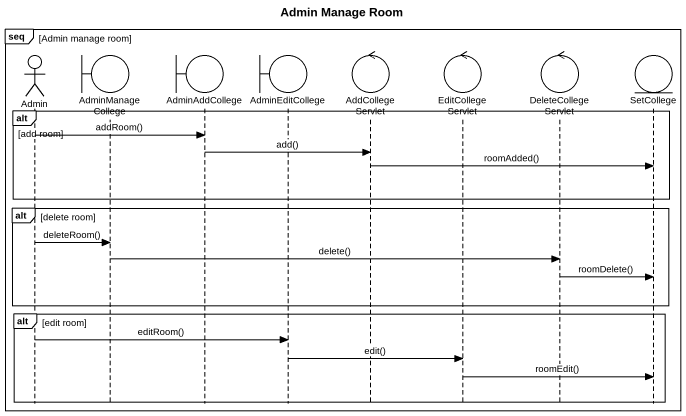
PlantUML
@startuml
title Admin Manage Room
hide footbox
actor Admin
boundary AdminManageCollege
boundary AdminAddCollege
boundary AdminEditCollege
control AddCollegeServlet
control EditCollegeServlet
control DeleteCollegeServlet
entity SetCollege

group seq [Admin manage room]
  alt add room
    Admin -> AdminAddCollege : addRoom()
    AdminAddCollege -> AddCollegeServlet : add()
    AddCollegeServlet -> SetCollege : roomAdded()
  end
  alt delete room
    Admin -> AdminManageCollege : deleteRoom()
    AdminManageCollege -> DeleteCollegeServlet : delete()
    DeleteCollegeServlet -> SetCollege : roomDelete()
  end
  alt edit room
    Admin -> AdminEditCollege : editRoom()
    AdminEditCollege -> EditCollegeServlet : edit()
    EditCollegeServlet -> SetCollege : roomEdit()
  end
end
@enduml
